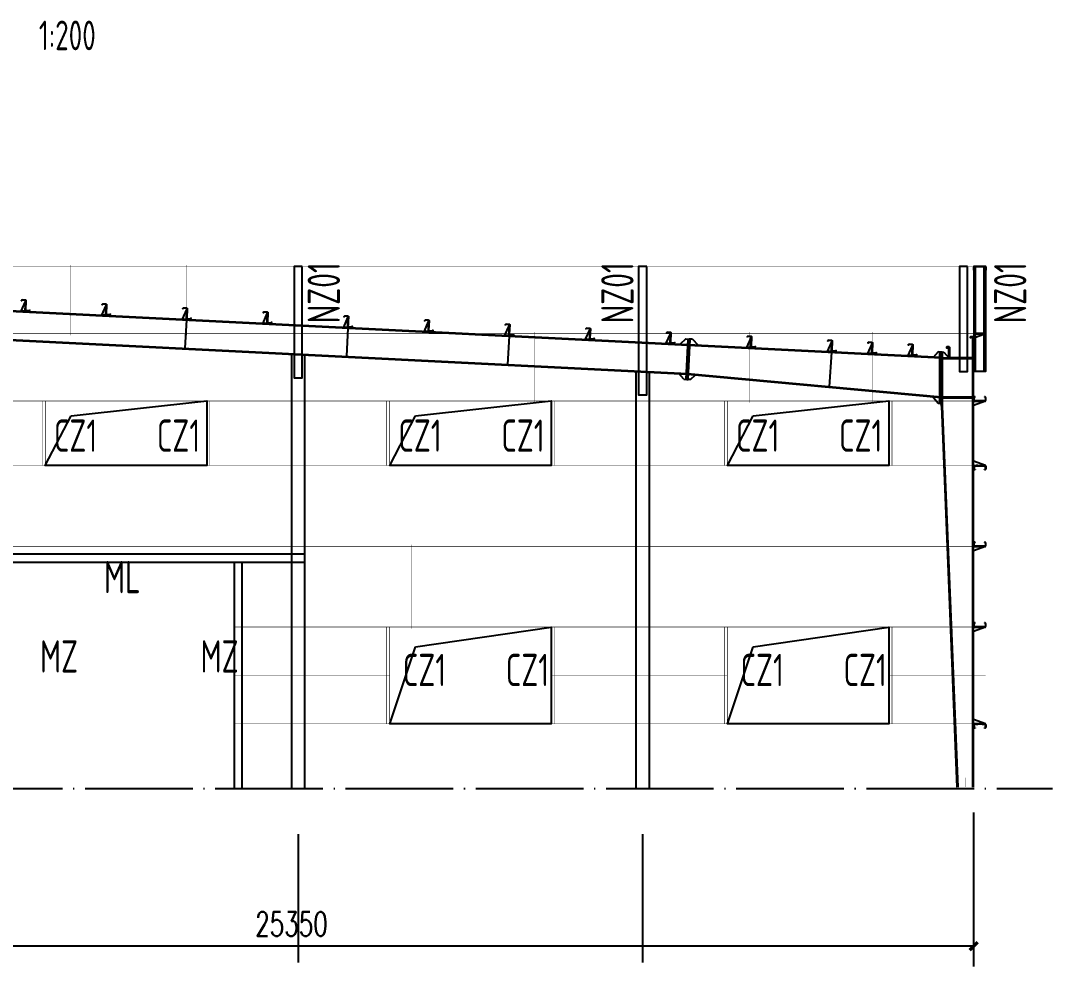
# Model space of a CAD drawing. Extents: x 180850 to 1399066, y 48356 to 327880.
# Drawn here: x 1087481 to 1106653, y 179026 to 196603 of the extents above; entities that cross this region are included whole.
import ezdxf

# ---------------------------------------------------------------- set-up
doc = ezdxf.new("R2010")
doc.units = 0
doc.header["$LTSCALE"] = 1000
doc.linetypes.add('DOTE', pattern=[2.42, 2, -0.2, 0.02, -0.2])
for name, color, linetype in [('AXIS', 3, 'Continuous'), ('DOTE', 1, 'Continuous'), ('GL', 150, 'Continuous'), ('GZ', 50, 'Continuous'), ('LT', 181, 'Continuous'), ('NUM', 7, 'Continuous'), ('PZ', 202, 'Continuous'), ('TEXT', 7, 'Continuous'), ('天沟', 2, 'Continuous')]:
    doc.layers.add(name, color=color, linetype=linetype)
doc.styles.add('_TCH_DIM_T3', font='SIMPLEX', dxfattribs={"width": 0.705882, "bigfont": 'GBCBIG'})
doc.styles.add('TSSD_Label', font='tssdeng.shx', dxfattribs={"width": 0.7, "bigfont": 'hztxt.shx'})
doc.styles.add('TSSD_Norm', font='tssdeng.shx', dxfattribs={"bigfont": 'hztxt.shx'})
doc.dimstyles.new('_TCH_ARCH&&150', dxfattribs={"dimtxt": 446.25, "dimasz": 150, "dimexe": 375, "dimexo": 450, "dimgap": 189.375, "dimtad": 1, "dimdec": 0, "dimzin": 0, "dimdsep": 46, "dimtxsty": '_TCH_DIM_T3', "dimblk": 'ARCHTICK', "dimcen": 0.09, "dimclrd": 3, "dimclre": 3, "dimclrt": 7, "dimazin": 2, "dimtfac": 1, "dimtdec": 0, "dimtix": 1, "dimtmove": 2, "dimatfit": 3, "dimfxl": 1, "dimtolj": 1, "dimtzin": 0, "dimarcsym": 0})

# ---------------------------------------------------------------- blocks, each defined once
blk = doc.blocks.new('_ArchTick')
at = {"color": 0, "linetype": 'ByBlock', "const_width": 0.4}
blk.add_lwpolyline([(-0.5, -0.5), (0.5, 0.5)], dxfattribs=at)
blk = doc.blocks.new('*D1330')
at = {"color": 3, "lineweight": -2, "transparency": 16777216}
for p, q in [((27461, 4948), (27461, 2090)), ((52811, 4948), (52811, 2090)), ((52811, 2465), (27461, 2465))]:
    blk.add_line(p, q, dxfattribs=at)
at = {"layer": 'Defpoints', "color": 0, "transparency": 16777216}
for p in [(27461, 5398, -1), (52811, 5398, -1), (27461, 2465)]:
    blk.add_point(p, dxfattribs=at)
at = {"color": 3, "lineweight": -2, "transparency": 16777216, "xscale": 150, "yscale": 150, "zscale": 150, "rotation": 180}
blk.add_blockref('_ArchTick', (27461, 2465), dxfattribs=at)
at = {"color": 3, "lineweight": -2, "transparency": 16777216, "xscale": 150, "yscale": 150, "zscale": 150}
blk.add_blockref('_ArchTick', (52811, 2465), dxfattribs=at)
at = {"color": 7, "transparency": 16777216, "insert": (40136, 2877), "char_height": 446.2, "attachment_point": 5, "style": '_TCH_DIM_T3'}
blk.add_mtext('\\A1;25350', dxfattribs=at)
blk = doc.blocks.new('A$C3A585300')
at = {"layer": 'LT', "color": 1, "linetype": 'Continuous'}
for p, q in [((98, 153, -5), (58, 151, -5)), ((98, 153, -5), (58, 151, -5)), ((103, 62, -5), (63, 60, -5)), ((103, 62, -5), (63, 60, -5))]:
    blk.add_line(p, q, dxfattribs=at)
at = {"layer": 'LT', "elevation": -5}
blk.add_lwpolyline([(76, 197, -0.414214), (85, 207), (141, 210), (155, 197), (157, 199), (142, 213), (82, 210, 0.414214), (72, 200), (81, 23, -0.414214), (72, 12), (16, 10), (2, 22), (0, 20), (15, 6), (75, 9, 0.414214), (84, 20), (76, 197)], format="xyb", dxfattribs=at)
at = {"layer": 'LT', "elevation": -1}
for points in [[(76, 192), (82, 192), (91, 0), (85, 0)], [(82, 182), (91, 0), (161, 4)]]:
    blk.add_lwpolyline(points, close=True, dxfattribs=at)
at = {"layer": 'LT', "color": 1, "linetype": 'Continuous'}
for points in [[(75, 140, -5), (74, 164, -5), (84, 140, -5), (83, 165, -5)], [(75, 140, -5), (74, 164, -5), (84, 140, -5), (83, 165, -5)], [(79, 73, -5), (80, 48, -5), (88, 73, -5), (89, 49, -5)], [(79, 73, -5), (80, 48, -5), (88, 73, -5), (89, 49, -5)]]:
    blk.add_solid(points, dxfattribs=at)
blk = doc.blocks.new('A$C5C4D7DB2')
at = {"color": 8}
for p, q in [((38181.7, 14102.8, -0.9), (38155.4, 13577.5, -1)), ((41181.2, 13952.9, -0.9), (41154.9, 13427.5, -0.7)), ((44177.7, 13803, -0.9), (44151.4, 13277.7, -0.3)), ((47492.9, 13098.6, -0.9), (47520.3, 13647.9, -0.9)), ((50168.8, 13503.5, -0.9), (50127.9, 12863, -0.9))]:
    blk.add_line(p, q, dxfattribs=at)
at = {"layer": 'AXIS'}
for p, q in [((40260.5, 4547.9, -0.9), (40260.5, 2160, -0.9)), ((46660.5, 4547.9, -0.9), (46660.5, 2160, -0.9)), ((52810.5, 4547.9, -0.9), (52810.5, 2160, -0.9))]:
    blk.add_line(p, q, dxfattribs=at)
at = {"layer": 'DOTE', "linetype": 'DOTE'}
blk.add_line((0, 5397.9, -0.9), (54273.6, 5397.9, -0.9), dxfattribs=at)
at = {"layer": 'GL', "color": 8}
for p, q in [((27460.5, 14650.9, -0.9), (52204.5, 13413.7, -0.9)), ((27460.5, 14638.9, -0.9), (52204.5, 13401.7, -0.9)), ((34433.1, 13751.6, -1.5), (47492.9, 13098.6, 0.1)), ((34433.7, 13763.6, -1.5), (47493.5, 13110.6, 0.1)), ((47492.9, 13098.6, -0.9), (52204.5, 12660.9, -4.9)), ((47492.9, 13098.6, -0.9), (52204.5, 12660.9, -4.9)), ((47494.3, 13110.5, -0.9), (52204.5, 12673, -4.9)), ((47494.3, 13110.5, -0.9), (52204.5, 12673, -4.9))]:
    blk.add_line(p, q, dxfattribs=at)
at = {"layer": 'GZ', "color": 8}
for p, q in [((52796.5, 5422.9), (52796.5, 13383.9, -4.2)), ((52810.5, 5422.9), (52810.5, 13383.9, -4.2)), ((52224.5, 12673.2, -11.9), (52796.5, 12673.2, -8)), ((52224.5, 12673.2, -11.9), (52796.5, 12673.2, -8)), ((52224.5, 12659.2, -11.9), (52796.5, 12659.2, -8)), ((52224.5, 12659.2, -11.9), (52796.5, 12659.2, -8)), ((52210.5, 12499.2, -8), (52500, 5422.9)), ((52224.5, 12499.2, -8), (52514, 5422.9))]:
    blk.add_line(p, q, dxfattribs=at)
at = {"layer": 'GZ'}
for points, elevation in [([(40335.5, 15097.6), (40185.5, 15097.6), (40185.5, 13026.7), (40335.5, 13026.7)], -0.9), ([(46735.5, 15097.6), (46585.5, 15097.6), (46585.5, 12713.2), (46735.5, 12713.2)], -0.9), ([(52699.6, 15097.6), (52549.6, 15097.6), (52549.6, 13145.9), (52699.6, 13145.9)], -0.9), ([(52811.8, 13154.7), (53035.4, 13154.7), (53035.4, 15094.2), (52811.8, 15094.2)], -4), ([(52841.8, 13154.7), (53005.4, 13154.7), (53005.4, 15094.2), (52841.8, 15094.2)], -4), ([(40385.5, 5397.9), (40385.5, 13447.5), (40135.5, 13459.4), (40135.5, 5397.9)], -0.9), ([(46785.5, 5397.9), (46785.5, 13134), (46535.5, 13145.9), (46535.5, 5397.9)], -0.9)]:
    blk.add_lwpolyline(points, close=True, dxfattribs=dict(at, elevation=elevation))
at = {"layer": 'GZ', "color": 8, "elevation": -6}
blk.add_lwpolyline([(52810.5, 13383.9), (52224.5, 13383.9), (52224.5, 13397.9), (52810.5, 13397.9)], close=True, dxfattribs=at)
at = {"layer": 'LT'}
for p, q in [((52810.5, 15097.6, -4), (53030.5, 15097.6, -4)), ((52810.5, 15094.2, -4), (52810.5, 15097.6, -4)), ((53030.5, 15094.2, -4), (52810.5, 15094.2, -4)), ((52815.5, 15030.5, -4), (52815.5, 15083, -4)), ((52818.9, 15079.6, -4), (52818.9, 15033.8, -4)), ((52826.8, 15094.2, -4), (53024.3, 15094.2, -4)), ((52838, 15019.2, -4), (52826.8, 15019.2, -4)), ((53020.9, 15090.8, -4), (52830.2, 15090.8, -4)), ((52830.2, 15022.6, -4), (52838, 15022.6, -4)), ((52838, 15022.6, -4), (52838, 15019.2, -4)), ((53013, 15019.2, -4), (53013, 15022.6, -4)), ((53013, 15022.6, -4), (53020.9, 15022.6, -4)), ((53024.3, 15019.2, -4), (53013, 15019.2, -4)), ((53030.5, 15097.6, -4), (53030.5, 15094.2, -4)), ((53032.2, 15033.8, -4), (53032.2, 15079.6, -4)), ((53035.5, 15083, -4), (53035.5, 15030.5, -4))]:
    blk.add_line(p, q, dxfattribs=at)
at = {"layer": 'LT', "color": 8, "linetype": 'Continuous'}
for p, q in [((35176.3, 14417.6, -4.9), (35216.1, 14415.6, -4.9)), ((35176.3, 14417.6, -4.9), (35216.1, 14415.6, -4.9)), ((35171.7, 14326.2, -4.9), (35211.6, 14324.2, -4.9)), ((35171.7, 14326.2, -4.9), (35211.6, 14324.2, -4.9)), ((36669.8, 14251.3, -4.9), (36709.7, 14249.3, -4.9)), ((36669.8, 14251.3, -4.9), (36709.7, 14249.3, -4.9)), ((36674.4, 14342.7, -4.9), (36714.3, 14340.7, -4.9)), ((36674.4, 14342.7, -4.9), (36714.3, 14340.7, -4.9)), ((38172.5, 14267.8, -4.9), (38212.4, 14265.8, -4.9)), ((38172.5, 14267.8, -4.9), (38212.4, 14265.8, -4.9)), ((39670.7, 14192.9, -4.9), (39710.5, 14190.9, -4.9)), ((39670.7, 14192.9, -4.9), (39710.5, 14190.9, -4.9)), ((38168, 14176.4, -4.9), (38207.8, 14174.4, -4.9)), ((38168, 14176.4, -4.9), (38207.8, 14174.4, -4.9)), ((39666.1, 14101.4, -4.9), (39705.9, 14099.5, -4.9)), ((39666.1, 14101.4, -4.9), (39705.9, 14099.5, -4.9)), ((41164.2, 14026.5, -4.9), (41204.1, 14024.5, -4.9)), ((41164.2, 14026.5, -4.9), (41204.1, 14024.5, -4.9)), ((41168.8, 14117.9, -4.9), (41208.6, 14116, -4.9)), ((41168.8, 14117.9, -4.9), (41208.6, 14116, -4.9)), ((52872, 6613.4, -4), (52872, 6575, -4)), ((52982.4, 6613.4, -4), (52982.4, 6575, -4))]:
    blk.add_line(p, q, dxfattribs=at)
at = {"layer": 'LT', "color": 8}
for p, q in [((53031.8, 13849.6, -4), (52811.8, 13849.6, -4)), ((52811.8, 13849.6, -4), (52811.8, 13846.3, -4)), ((52811.8, 13846.3, -4), (53031.8, 13846.3, -4)), ((53031.8, 13846.3, -4), (52811.8, 13766.6, -4)), ((52816.8, 13913.4, -4), (52816.8, 13860.9, -4)), ((52820.1, 13864.3, -4), (52820.1, 13910, -4)), ((52839.3, 13924.6, -4), (52828, 13924.6, -4)), ((52828, 13849.6, -4), (53025.5, 13849.6, -4)), ((52831.4, 13921.3, -4), (52839.3, 13921.3, -4)), ((53022.1, 13853, -4), (52831.4, 13853, -4)), ((52839.3, 13921.3, -4), (52839.3, 13924.6, -4)), ((52873.2, 13827.1, -4), (52873.2, 13865.4, -4)), ((52983.6, 13827.1, -4), (52983.6, 13865.4, -4)), ((53014.3, 13924.6, -4), (53014.3, 13921.3, -4)), ((53025.5, 13924.6, -4), (53014.3, 13924.6, -4)), ((53014.3, 13921.3, -4), (53022.1, 13921.3, -4)), ((53031.8, 13846.3, -4), (53031.8, 13849.6, -4)), ((53033.4, 13910, -4), (53033.4, 13864.3, -4)), ((53036.8, 13860.9, -4), (53036.8, 13913.4, -4)), ((52815.5, 12661.7, -4), (52815.5, 12609.2, -4)), ((52818.9, 12612.5, -4), (52818.9, 12658.3, -4)), ((52838, 12672.9, -4), (52826.8, 12672.9, -4)), ((52830.2, 12669.5, -4), (52838, 12669.5, -4)), ((52838, 12669.5, -4), (52838, 12672.9, -4)), ((53013, 12672.9, -4), (53013, 12669.5, -4)), ((53024.3, 12672.9, -4), (53013, 12672.9, -4)), ((53013, 12669.5, -4), (53020.9, 12669.5, -4)), ((53032.2, 12658.3, -4), (53032.2, 12612.5, -4)), ((53035.5, 12609.2, -4), (53035.5, 12661.7, -4)), ((53030.5, 12597.9, -4), (52810.5, 12597.9, -4)), ((52810.5, 12597.9, -4), (52810.5, 12594.5, -4)), ((52810.5, 12594.5, -4), (53030.5, 12594.5, -4)), ((53030.5, 12594.5, -4), (52810.5, 12514.9, -4)), ((52826.8, 12597.9, -4), (53024.3, 12597.9, -4)), ((53020.9, 12601.3, -4), (52830.2, 12601.3, -4)), ((52872, 12578.7, -4), (52872, 12617.1, -4)), ((52982.4, 12579.1, -4), (52982.4, 12617.4, -4)), ((53030.5, 12594.5, -4), (53030.5, 12597.9, -4)), ((53030.5, 11397.9, -4), (52810.5, 11477.5, -4)), ((52810.5, 11397.9, -4), (53030.5, 11397.9, -4)), ((52810.5, 11394.5, -4), (52810.5, 11397.9, -4)), ((53030.5, 11394.5, -4), (52810.5, 11394.5, -4)), ((52815.5, 11330.8, -4), (52815.5, 11383.3, -4)), ((52818.9, 11379.9, -4), (52818.9, 11334.2, -4)), ((52826.8, 11394.5, -4), (53024.3, 11394.5, -4)), ((52838, 11319.5, -4), (52826.8, 11319.5, -4)), ((53020.9, 11391.2, -4), (52830.2, 11391.2, -4)), ((52830.2, 11322.9, -4), (52838, 11322.9, -4)), ((52838, 11322.9, -4), (52838, 11319.5, -4)), ((52872, 11417.1, -4), (52872, 11378.7, -4)), ((52982.4, 11417.1, -4), (52982.4, 11378.7, -4)), ((53013, 11319.5, -4), (53013, 11322.9, -4)), ((53013, 11322.9, -4), (53020.9, 11322.9, -4)), ((53024.3, 11319.5, -4), (53013, 11319.5, -4)), ((53030.5, 11397.9, -4), (53030.5, 11394.5, -4)), ((53032.2, 11334.2, -4), (53032.2, 11379.9, -4)), ((53035.5, 11383.3, -4), (53035.5, 11330.8, -4)), ((52838, 9972.9, -4), (52826.8, 9972.9, -4)), ((52830.2, 9969.5, -4), (52838, 9969.5, -4)), ((52838, 9969.5, -4), (52838, 9972.9, -4)), ((53013, 9972.9, -4), (53013, 9969.5, -4)), ((53024.3, 9972.9, -4), (53013, 9972.9, -4)), ((53013, 9969.5, -4), (53020.9, 9969.5, -4)), ((53030.5, 9897.9, -4), (52810.5, 9897.9, -4)), ((52810.5, 9897.9, -4), (52810.5, 9894.5, -4)), ((52810.5, 9894.5, -4), (53030.5, 9894.5, -4)), ((53030.5, 9894.5, -4), (52810.5, 9814.9, -4)), ((52815.5, 9961.7, -4), (52815.5, 9909.2, -4)), ((52818.9, 9912.5, -4), (52818.9, 9958.3, -4)), ((52826.8, 9897.9, -4), (53024.3, 9897.9, -4)), ((53020.9, 9901.3, -4), (52830.2, 9901.3, -4)), ((52872, 9875.4, -4), (52872, 9913.7, -4)), ((52982.4, 9875.4, -4), (52982.4, 9913.7, -4)), ((53030.5, 9894.5, -4), (53030.5, 9897.9, -4)), ((53032.2, 9958.3, -4), (53032.2, 9912.5, -4)), ((53035.5, 9909.2, -4), (53035.5, 9961.7, -4)), ((52815.5, 8461.7, -4), (52815.5, 8409.2, -4)), ((52818.9, 8412.5, -4), (52818.9, 8458.3, -4)), ((52838, 8472.9, -4), (52826.8, 8472.9, -4)), ((52830.2, 8469.5, -4), (52838, 8469.5, -4)), ((52838, 8469.5, -4), (52838, 8472.9, -4)), ((53013, 8472.9, -4), (53013, 8469.5, -4)), ((53024.3, 8472.9, -4), (53013, 8472.9, -4)), ((53013, 8469.5, -4), (53020.9, 8469.5, -4)), ((53032.2, 8458.3, -4), (53032.2, 8412.5, -4)), ((53035.5, 8409.2, -4), (53035.5, 8461.7, -4)), ((53030.5, 8397.9, -4), (52810.5, 8397.9, -4)), ((52810.5, 8397.9, -4), (52810.5, 8394.5, -4)), ((52810.5, 8394.5, -4), (53030.5, 8394.5, -4)), ((53030.5, 8394.5, -4), (52810.5, 8314.9, -4)), ((52826.8, 8397.9, -4), (53024.3, 8397.9, -4)), ((53020.9, 8401.3, -4), (52830.2, 8401.3, -4)), ((52872, 8379.1, -4), (52872, 8417.4, -4)), ((52982.4, 8379.1, -4), (52982.4, 8417.4, -4)), ((53030.5, 8394.5, -4), (53030.5, 8397.9, -4)), ((53030.5, 6597.9, -4), (52810.5, 6677.5, -4)), ((52810.5, 6597.9, -4), (53030.5, 6597.9, -4)), ((52810.5, 6594.5, -4), (52810.5, 6597.9, -4)), ((53030.5, 6594.5, -4), (52810.5, 6594.5, -4)), ((52815.5, 6530.8, -4), (52815.5, 6583.3, -4)), ((52818.9, 6579.9, -4), (52818.9, 6534.2, -4)), ((52826.8, 6594.5, -4), (53024.3, 6594.5, -4)), ((52838, 6519.5, -4), (52826.8, 6519.5, -4)), ((53020.9, 6591.2, -4), (52830.2, 6591.2, -4)), ((52830.2, 6522.9, -4), (52838, 6522.9, -4)), ((52838, 6522.9, -4), (52838, 6519.5, -4)), ((53013, 6519.5, -4), (53013, 6522.9, -4)), ((53013, 6522.9, -4), (53020.9, 6522.9, -4)), ((53024.3, 6519.5, -4), (53013, 6519.5, -4)), ((53030.5, 6597.9, -4), (53030.5, 6594.5, -4)), ((53032.2, 6534.2, -4), (53032.2, 6579.9, -4)), ((53035.5, 6583.3, -4), (53035.5, 6530.8, -4))]:
    blk.add_line(p, q, dxfattribs=at)
at = {"layer": 'LT', "color": 8, "elevation": -0.9}
for points in [[(35191.9, 14446.6), (35182.8, 14264.8), (35112.9, 14268.3)], [(35198.3, 14456.3), (35192.4, 14456.6), (35182.8, 14264.8), (35188.8, 14264.5)], [(36696.5, 14381.4), (36690.5, 14381.7), (36680.9, 14189.9), (36686.9, 14189.6)], [(36690, 14371.7), (36680.9, 14189.9), (36611, 14193.4)], [(38188.1, 14296.8), (38179, 14115), (38109.1, 14118.5)], [(38194.6, 14306.4), (38188.6, 14306.7), (38179, 14115), (38185, 14114.7)], [(39686.2, 14221.8), (39677.1, 14040.1), (39607.3, 14043.6)], [(39692.7, 14231.5), (39686.7, 14231.8), (39677.1, 14040.1), (39683.1, 14039.8)], [(41184.4, 14146.9), (41175.3, 13965.2), (41105.4, 13968.7)], [(41190.9, 14156.6), (41184.9, 14156.9), (41175.3, 13965.2), (41181.3, 13964.9)]]:
    blk.add_lwpolyline(points, close=True, dxfattribs=at)
at = {"layer": 'LT', "color": 8, "elevation": -4.9}
for points in [[(35198.6, 14461.3, 0.4142136), (35189.1, 14471.7), (35133.4, 14474.5), (35119.3, 14461.7), (35117.3, 14464), (35132.3, 14477.6), (35192.3, 14474.6, -0.4142136), (35201.7, 14464.1), (35192.9, 14287.3, 0.4142136), (35202.4, 14276.8), (35258.1, 14274), (35272.2, 14286.8), (35274.2, 14284.6), (35259.2, 14271), (35199.2, 14274, -0.4142136), (35189.8, 14284.5), (35198.6, 14461.3)], [(36696.7, 14386.3, 0.4142136), (36687.2, 14396.8), (36631.5, 14399.6), (36617.4, 14386.8), (36615.4, 14389.1), (36630.5, 14402.7), (36690.4, 14399.7, -0.4142136), (36699.9, 14389.2), (36691, 14212.4, 0.4142136), (36700.5, 14201.9), (36756.2, 14199.1), (36770.3, 14211.9), (36772.3, 14209.7), (36757.3, 14196.1), (36697.4, 14199.1, -0.4142136), (36687.9, 14209.6), (36696.7, 14386.3)], [(38194.9, 14311.4, 0.4142136), (38185.4, 14321.9), (38129.7, 14324.7), (38115.6, 14311.9), (38113.5, 14314.2), (38128.6, 14327.8), (38188.5, 14324.8, -0.4142136), (38198, 14314.3), (38189.2, 14137.5, 0.4142136), (38198.6, 14127), (38254.3, 14124.2), (38268.5, 14137), (38270.5, 14134.8), (38255.4, 14121.2), (38195.5, 14124.2, -0.4142136), (38186, 14134.7), (38194.9, 14311.4)], [(39693, 14236.5, 0.4142136), (39683.5, 14247), (39627.8, 14249.8), (39613.7, 14237), (39611.7, 14239.3), (39626.7, 14252.9), (39686.6, 14249.9, -0.4142136), (39696.1, 14239.4), (39687.3, 14062.6, 0.4142136), (39696.8, 14052.1), (39752.5, 14049.3), (39766.6, 14062.1), (39768.6, 14059.9), (39753.6, 14046.3), (39693.6, 14049.3, -0.4142136), (39684.1, 14059.8), (39693, 14236.5)], [(41191.1, 14161.6, 0.4142136), (41181.6, 14172.1), (41125.9, 14174.9), (41111.8, 14162.1), (41109.8, 14164.3), (41124.8, 14178), (41184.8, 14175, -0.4142136), (41194.3, 14164.5), (41185.4, 13987.7, 0.4142136), (41194.9, 13977.2), (41250.6, 13974.4), (41264.7, 13987.2), (41266.7, 13985), (41251.7, 13971.4), (41191.8, 13974.4, -0.4142136), (41182.3, 13984.8), (41191.1, 14161.6)]]:
    blk.add_lwpolyline(points, format="xyb", dxfattribs=at)
at = {"layer": 'LT'}
for centre, start, end in [((52826.8, 15083, -4), 89.99996, 179.99996), ((52826.8, 15030.5, -4), 179.99996, 269.99996), ((52830.2, 15079.6, -4), 89.99996, 179.99996), ((52830.2, 15033.8, -4), 179.99996, 269.99996), ((53020.9, 15079.6, -4), 359.99996, 89.99996), ((53020.9, 15033.8, -4), 269.99996, 359.99996), ((53024.3, 15083, -4), 359.99996, 89.99996), ((53024.3, 15030.5, -4), 269.99996, 359.99996)]:
    blk.add_arc(centre, 11.3, start, end, dxfattribs=at)
at = {"layer": 'LT', "color": 8}
for centre, start, end in [((52828, 13913.4, -4), 90, 180), ((52828, 13860.9, -4), 180, 270), ((52831.4, 13910, -4), 90, 180), ((52831.4, 13864.3, -4), 180, 270), ((53022.1, 13910, -4), 360, 90), ((53022.1, 13864.3, -4), 270, 360), ((53025.5, 13913.4, -4), 360, 90), ((53025.5, 13860.9, -4), 270, 360), ((52826.8, 12661.7, -4), 90, 180), ((52830.2, 12658.3, -4), 90, 180), ((53020.9, 12658.3, -4), 0, 90), ((53024.3, 12661.7, -4), 0, 90), ((52826.8, 12609.2, -4), 180, 270), ((52830.2, 12612.5, -4), 180, 270), ((53020.9, 12612.5, -4), 270, 0), ((53024.3, 12609.2, -4), 270, 0), ((52826.8, 11383.3, -4), 90, 180), ((52826.8, 11330.8, -4), 180, 270), ((52830.2, 11379.9, -4), 90, 180), ((52830.2, 11334.2, -4), 180, 270), ((53020.9, 11379.9, -4), 0, 90), ((53020.9, 11334.2, -4), 270, 0), ((53024.3, 11383.3, -4), 0, 90), ((53024.3, 11330.8, -4), 270, 0), ((52826.8, 9961.7, -4), 90, 180), ((52830.2, 9958.3, -4), 90, 180), ((53020.9, 9958.3, -4), 360, 90), ((53024.3, 9961.7, -4), 360, 90), ((52826.8, 9909.2, -4), 180, 270), ((52830.2, 9912.5, -4), 180, 270), ((53020.9, 9912.5, -4), 270, 360), ((53024.3, 9909.2, -4), 270, 360), ((52826.8, 8461.7, -4), 90, 180), ((52830.2, 8458.3, -4), 90, 180), ((53020.9, 8458.3, -4), 0, 90), ((53024.3, 8461.7, -4), 0, 90), ((52826.8, 8409.2, -4), 180, 270), ((52830.2, 8412.5, -4), 180, 270), ((53020.9, 8412.5, -4), 270, 0), ((53024.3, 8409.2, -4), 270, 0), ((52826.8, 6583.3, -4), 90, 180), ((52826.8, 6530.8, -4), 180, 270), ((52830.2, 6579.9, -4), 90, 180), ((52830.2, 6534.2, -4), 180, 270), ((53020.9, 6579.9, -4), 0, 90), ((53020.9, 6534.2, -4), 270, 0), ((53024.3, 6583.3, -4), 0, 90), ((53024.3, 6530.8, -4), 270, 0)]:
    blk.add_arc(centre, 11.3, start, end, dxfattribs=at)
at = {"layer": 'LT', "color": 8, "linetype": 'Continuous'}
for points in [[(35198.7, 14404.2, -4.9), (35200, 14428.6, -4.9), (35189.8, 14404.6, -4.9), (35191, 14429.1, -4.9)], [(35198.7, 14404.2, -4.9), (35200, 14428.6, -4.9), (35189.8, 14404.6, -4.9), (35191, 14429.1, -4.9)], [(35195.4, 14337.2, -4.9), (35194.2, 14312.8, -4.9), (35186.4, 14337.7, -4.9), (35185.2, 14313.2, -4.9)], [(35195.4, 14337.2, -4.9), (35194.2, 14312.8, -4.9), (35186.4, 14337.7, -4.9), (35185.2, 14313.2, -4.9)], [(36693.5, 14262.3, -4.9), (36692.3, 14237.9, -4.9), (36684.5, 14262.8, -4.9), (36683.3, 14238.3, -4.9)], [(36693.5, 14262.3, -4.9), (36692.3, 14237.9, -4.9), (36684.5, 14262.8, -4.9), (36683.3, 14238.3, -4.9)], [(36696.9, 14329.3, -4.9), (36698.1, 14353.7, -4.9), (36687.9, 14329.7, -4.9), (36689.1, 14354.2, -4.9)], [(36696.9, 14329.3, -4.9), (36698.1, 14353.7, -4.9), (36687.9, 14329.7, -4.9), (36689.1, 14354.2, -4.9)], [(38191.7, 14187.4, -4.9), (38190.4, 14163, -4.9), (38182.7, 14187.9, -4.9), (38181.4, 14163.4, -4.9)], [(38191.7, 14187.4, -4.9), (38190.4, 14163, -4.9), (38182.7, 14187.9, -4.9), (38181.4, 14163.4, -4.9)], [(38195, 14254.4, -4.9), (38196.2, 14278.8, -4.9), (38186, 14254.8, -4.9), (38187.2, 14279.3, -4.9)], [(38195, 14254.4, -4.9), (38196.2, 14278.8, -4.9), (38186, 14254.8, -4.9), (38187.2, 14279.3, -4.9)], [(39693.1, 14179.5, -4.9), (39694.4, 14203.9, -4.9), (39684.1, 14179.9, -4.9), (39685.4, 14204.4, -4.9)], [(39693.1, 14179.5, -4.9), (39694.4, 14203.9, -4.9), (39684.1, 14179.9, -4.9), (39685.4, 14204.4, -4.9)], [(39689.8, 14112.5, -4.9), (39688.6, 14088.1, -4.9), (39680.8, 14113, -4.9), (39679.6, 14088.5, -4.9)], [(39689.8, 14112.5, -4.9), (39688.6, 14088.1, -4.9), (39680.8, 14113, -4.9), (39679.6, 14088.5, -4.9)], [(41187.9, 14037.6, -4.9), (41186.7, 14013.2, -4.9), (41178.9, 14038.1, -4.9), (41177.7, 14013.6, -4.9)], [(41187.9, 14037.6, -4.9), (41186.7, 14013.2, -4.9), (41178.9, 14038.1, -4.9), (41177.7, 14013.6, -4.9)], [(41191.3, 14104.6, -4.9), (41192.5, 14129, -4.9), (41182.3, 14105, -4.9), (41183.5, 14129.5, -4.9)], [(41191.3, 14104.6, -4.9), (41192.5, 14129, -4.9), (41182.3, 14105, -4.9), (41183.5, 14129.5, -4.9)], [(52859.7, 6591.2, -4), (52884.2, 6591.2, -4), (52859.7, 6597.9, -4), (52884.2, 6597.9, -4)], [(52970.2, 6591.2, -4), (52994.6, 6591.2, -4), (52970.2, 6597.9, -4), (52994.6, 6597.9, -4)]]:
    blk.add_solid(points, dxfattribs=at)
at = {"layer": 'LT', "color": 8}
for points in [[(52860.9, 13853, -4), (52885.4, 13853, -4), (52860.9, 13846.3, -4), (52885.4, 13846.3, -4)], [(52971.4, 13853, -4), (52995.9, 13853, -4), (52971.4, 13846.3, -4), (52995.9, 13846.3, -4)], [(52859.7, 12600.9, -4), (52884.2, 12600.9, -4), (52859.7, 12594.2, -4), (52884.2, 12594.2, -4)], [(52970.2, 12601.3, -4), (52994.6, 12601.3, -4), (52970.2, 12594.5, -4), (52994.6, 12594.5, -4)], [(52859.7, 11391.2, -4), (52884.2, 11391.2, -4), (52859.7, 11397.9, -4), (52884.2, 11397.9, -4)], [(52970.2, 11391.2, -4), (52994.6, 11391.2, -4), (52970.2, 11397.9, -4), (52994.6, 11397.9, -4)], [(52859.7, 9901.3, -4), (52884.2, 9901.3, -4), (52859.7, 9894.5, -4), (52884.2, 9894.5, -4)], [(52970.2, 9901.3, -4), (52994.6, 9901.3, -4), (52970.2, 9894.5, -4), (52994.6, 9894.5, -4)], [(52859.7, 8401.3, -4), (52884.2, 8401.3, -4), (52859.7, 8394.5, -4), (52884.2, 8394.5, -4)], [(52970.2, 8401.3, -4), (52994.6, 8401.3, -4), (52970.2, 8394.5, -4), (52994.6, 8394.5, -4)]]:
    blk.add_solid(points, dxfattribs=at)
at = {"layer": 'PZ', "color": 8}
for p, q in [((47465.4, 13750.8, -2.9), (47355.7, 13656.2, -4.9)), ((47465.4, 13750.8, -2.9), (47355.7, 13656.2, -4.9)), ((47465.4, 13750.8, -2.9), (47505.4, 13748.8, -2.9)), ((47465.4, 13750.8, -2.9), (47505.4, 13748.8, -2.9)), ((47585.3, 13744.8, -2.9), (47545.3, 13746.8, -2.9)), ((47585.3, 13744.8, -2.9), (47545.3, 13746.8, -2.9)), ((47585.3, 13744.8, -2.9), (47685, 13639.7, -4.9)), ((47585.3, 13744.8, -2.9), (47685, 13639.7, -4.9)), ((52154.6, 13508.5, -8), (52058.1, 13407.9, -8)), ((52184.5, 13507.9, -8), (52154.6, 13508.5, -8)), ((52184.5, 13507.9, -8), (52154.6, 13508.5, -8)), ((52184.5, 12549.2, -8), (52184.5, 13507.9, -8)), ((52224.5, 13507.9, -8), (52184.5, 13507.9, -8)), ((52204.5, 12549.2, -8), (52204.5, 13507.9, -8)), ((52224.5, 13507.9, -8), (52254.5, 13507.9, -8)), ((52224.5, 13507.9, -8), (52224.5, 12499.2, -8)), ((52224.5, 13507.9, -8), (52254.5, 13507.9, -8)), ((52254.5, 13507.9, -8), (52346.9, 13397.9, -8)), ((47428, 13001.7, -1.5), (47331.9, 13106.7, 0.1)), ((47428, 13001.7, -1.5), (47331.9, 13106.7, 0.1)), ((47547.8, 12995.7, -1.5), (47641.8, 13082.6, -1.5)), ((47547.8, 12995.7, -1.5), (47641.8, 13082.6, -1.5)), ((47428, 13001.7, -1.5), (47467.9, 12999.7, -1.5)), ((47428, 13001.7, -1.5), (47467.9, 12999.7, -1.5)), ((47547.8, 12995.7, -1.5), (47507.9, 12997.7, -1.5)), ((47547.8, 12995.7, -1.5), (47507.9, 12997.7, -1.5)), ((52154.5, 12549.2, -8), (52041.4, 12685.8, -8)), ((52184.5, 12549.2, -8), (52154.5, 12549.2, -8)), ((52204.5, 12549.2, -8), (52184.5, 12549.2, -8)), ((52204.5, 12549.2, -8), (52184.5, 12549.2, -8)), ((52210.5, 12499.2, -11.9), (52204.5, 12549.2, -8)), ((52224.5, 12499.2, -8), (52210.5, 12499.2, -11.9))]:
    blk.add_line(p, q, dxfattribs=at)
at = {"layer": 'PZ', "color": 8, "elevation": -0.9}
for points in [[(47487.9, 12998.7), (47467.9, 12999.7), (47505.4, 13748.8), (47525.3, 13747.8)], [(47487.9, 12998.7), (47467.9, 12999.7), (47505.4, 13748.8), (47525.3, 13747.8)], [(47487.9, 12998.7), (47507.9, 12997.7), (47545.3, 13746.8), (47525.3, 13747.8)], [(47487.9, 12998.7), (47507.9, 12997.7), (47545.3, 13746.8), (47525.3, 13747.8)]]:
    blk.add_lwpolyline(points, close=True, dxfattribs=at)
at = {"layer": 'PZ', "color": 8, "const_width": 2.25}
for points in [[(52653.5, 5597.9), (52667.5, 5597.9), (52667.5, 5422.9), (52653.5, 5422.9)], [(52835.5, 5397.9), (52485.5, 5397.9), (52485.5, 5422.9), (52835.5, 5422.9)]]:
    blk.add_lwpolyline(points, close=True, dxfattribs=at)
at = {"layer": '天沟', "color": 8, "linetype": 'ByBlock', "elevation": -6}
blk.add_lwpolyline([(52801.9, 13397.9), (52352.2, 13397.9), (52352.2, 13595.9, 0.4142136), (52347.2, 13600.9), (52322.6, 13600.9, 0.4141297), (52317.6, 13595.9), (52317.6, 13578), (52310.1, 13578), (52310.1, 13595.9, -0.4142136), (52322.6, 13608.4), (52347.1, 13608.4, -0.4142136), (52359.6, 13595.9), (52359.6, 13405.3), (52794.4, 13405.3), (52794.4, 13786.1, 0.4142136), (52789.4, 13791.1), (52764.6, 13791.1, 0.4142536), (52759.6, 13786.1), (52759.6, 13768.7), (52752.1, 13768.7), (52752.1, 13786, -0.4142136), (52764.6, 13798.5), (52789.4, 13798.5, -0.4142136), (52801.9, 13786), (52801.9, 13397.9)], format="xyb", dxfattribs=at)
at = {"color": 8, "xscale": -1}
for p in [(42764.9, 13890), (44263, 13815.1), (45761.1, 13740.2), (47259.2, 13665.2), (48757.4, 13590.3), (50255.5, 13515.4), (51004.6, 13478), (51753.6, 13440.5)]:
    blk.add_blockref('A$C3A585300', p, dxfattribs=at)
dim = blk.add_linear_dim(base=(27460.5, 2464.5), p1=(52810.5, 5397.9, -0.9), p2=(27460.5, 5397.9, -0.9), angle=180, dimstyle='_TCH_ARCH&&150')
dim.commit()
dim.dimension.update_dxf_attribs({"geometry": '*D1330', "text_midpoint": (40135.5, 2877)})

msp = doc.modelspace()

# ---------------------------------------------------------------- linework, layer by layer
at = {"layer": 'AXIS', "color": 6, "linetype": 'ByBlock'}
for p, q in [((1092764.27, 186683.91, -0.86), (1086114.57, 186683.91, -0.86)), ((1092764.27, 186533.91, -0.86), (1086114.57, 186533.91, -0.86))]:
    msp.add_line(p, q, dxfattribs=at)
at = {"layer": 'AXIS', "color": 3, "linetype": 'ByBlock', "const_width": 1}
for points, elevation in [([(1088414.55, 190753.94), (1088414.55, 190813.94), (1088414.55, 192003.58), (1088414.55, 192063.58)], -0.86), ([(1090569.55, 190753.94), (1090569.55, 190813.94), (1090569.55, 192003.58), (1090569.55, 192063.58)], -4.87), ([(1094814.55, 190753.94), (1094814.55, 190813.94), (1094814.55, 192003.58), (1094814.55, 192063.58)], -0.86), ([(1096969.55, 190753.94), (1096969.55, 190813.94), (1096969.55, 192003.58), (1096969.55, 192063.58)], -4.87), ([(1101089.55, 190753.94), (1101089.55, 190813.94), (1101089.55, 192003.58), (1101089.55, 192063.58)], -0.86), ([(1103244.55, 190753.94), (1103244.55, 190813.94), (1103244.55, 192003.58), (1103244.55, 192063.58)], -4.87), ([(1088349.55, 189504.03), (1088349.55, 189564.03), (1088349.55, 190753.94), (1088349.55, 190813.94)], -0.86), ([(1090629.55, 189504.03), (1090629.55, 189564.03), (1090629.55, 190753.94), (1090629.55, 190813.94)], -0.86), ([(1094749.55, 189504.03), (1094749.55, 189564.03), (1094749.55, 190753.94), (1094749.55, 190813.94)], -0.86), ([(1097029.55, 189504.03), (1097029.55, 189564.03), (1097029.55, 190753.94), (1097029.55, 190813.94)], -0.86), ([(1101024.55, 189504.03), (1101024.55, 189564.03), (1101024.55, 190753.94), (1101024.55, 190813.94)], -0.86), ([(1103304.55, 189504.03), (1103304.55, 189564.03), (1103304.55, 190753.94), (1103304.55, 190813.94)], -0.86), ([(1088404.55, 186803.95), (1088404.55, 186863.95), (1088404.55, 188303.95), (1088404.55, 188363.95)], -0.86), ([(1090564.55, 186803.95), (1090564.55, 186863.95), (1090564.55, 188303.95), (1090564.55, 188363.95)], -0.86), ([(1094804.55, 186803.95), (1094804.55, 186863.95), (1094804.55, 188303.95), (1094804.55, 188363.95)], -0.86), ([(1096964.55, 186803.95), (1096964.55, 186863.95), (1096964.55, 188303.95), (1096964.55, 188363.95)], -0.86), ([(1101079.55, 186803.95), (1101079.55, 186863.95), (1101079.55, 188303.95), (1101079.55, 188363.95)], -0.86), ([(1103239.55, 186803.95), (1103239.55, 186863.95), (1103239.55, 188303.95), (1103239.55, 188363.95)], -0.86), ([(1094744.55, 185304.03), (1094744.55, 185364.03), (1094744.55, 186804.03), (1094744.55, 186864.03)], -0.86), ([(1097024.55, 185304.03), (1097024.55, 185364.03), (1097024.55, 186804.03), (1097024.55, 186864.03)], -0.86), ([(1101019.55, 185304.03), (1101019.55, 185364.03), (1101019.55, 186804.03), (1101019.55, 186864.03)], -0.86), ([(1103299.55, 185304.03), (1103299.55, 185364.03), (1103299.55, 186804.03), (1103299.55, 186864.03)], -0.86)]:
    msp.add_lwpolyline(points, dxfattribs=dict(at, elevation=elevation))
at = {"layer": 'AXIS', "color": 6, "linetype": 'ByBlock', "elevation": -0.86}
msp.add_lwpolyline([(1091597.55, 186533.91), (1091447.55, 186533.91), (1091447.55, 182333.91), (1091597.55, 182333.91)], close=True, dxfattribs=at)
at = {"layer": 'GL', "elevation": -0.86}
for points in [[(1088418.5, 189258.67), (1090939.55, 189533.95), (1090939.55, 188333.95), (1087939.55, 188333.95)], [(1094818.5, 189258.67), (1097339.55, 189533.95), (1097339.55, 188333.95), (1094339.55, 188333.95)], [(1101093.5, 189258.67), (1103614.55, 189533.95), (1103614.55, 188333.95), (1100614.55, 188333.95)], [(1094818.5, 184963.66), (1097339.55, 185330.57), (1097339.55, 183533.95), (1094339.55, 183533.95)], [(1101093.5, 184963.66), (1103614.55, 185330.57), (1103614.55, 183533.95), (1100614.55, 183533.95)]]:
    msp.add_lwpolyline(points, close=True, dxfattribs=at)
at = {"layer": 'LT', "linetype": 'ByBlock', "const_width": 10}
for points, elevation in [([(1105414.55, 192033.58), (1054489.5, 192033.58)], -4.87), ([(1105413.37, 190783.94), (1054488.32, 190783.94)], -4.87), ([(1105414.55, 189533.95), (1054489.5, 189533.95)], -0.86), ([(1105414.55, 188333.95), (1054489.5, 188333.95)], -0.86), ([(1105414.55, 186833.95), (1054489.5, 186833.95)], -0.86), ([(1105414.55, 185334.03), (1091447.55, 185334.03)], -0.86), ([(1105414.55, 183533.95), (1091447.55, 183533.95)], -0.86)]:
    msp.add_lwpolyline(points, dxfattribs=dict(at, elevation=elevation))
at = {"layer": 'LT', "linetype": 'ByBlock', "const_width": 10, "elevation": -0.86}
for points in [[(1087882.59, 189533.95), (1087939.55, 189533.95), (1087939.55, 188333.95), (1087882.59, 188333.95)], [(1090996.51, 189533.95), (1090939.55, 189533.95), (1090939.55, 188333.95), (1090996.51, 188333.95)], [(1094282.59, 189533.95), (1094339.55, 189533.95), (1094339.55, 188333.95), (1094282.59, 188333.95)], [(1097396.51, 189533.95), (1097339.55, 189533.95), (1097339.55, 188333.95), (1097396.51, 188333.95)], [(1100557.59, 189533.95), (1100614.55, 189533.95), (1100614.55, 188333.95), (1100557.59, 188333.95)], [(1103671.51, 189533.95), (1103614.55, 189533.95), (1103614.55, 188333.95), (1103671.51, 188333.95)], [(1094282.59, 185330.57), (1094339.55, 185330.57), (1094339.55, 183533.95), (1094282.59, 183533.95)], [(1097396.51, 185330.57), (1097339.55, 185330.57), (1097339.55, 183533.95), (1097396.51, 183533.95)], [(1100557.59, 185330.57), (1100614.55, 185330.57), (1100614.55, 183533.95), (1100557.59, 183533.95)], [(1103671.51, 185330.57), (1103614.55, 185330.57), (1103614.55, 183533.95), (1103671.51, 183533.95)]]:
    msp.add_lwpolyline(points, close=True, dxfattribs=at)
at = {"layer": 'LT', "linetype": 'ByBlock', "const_width": 10}
for points in [[(1091447.55, 184432.26), (1094339.55, 184432.26)], [(1097339.55, 184432.26), (1100614.55, 184432.26)], [(1103614.55, 184432.26), (1105414.55, 184432.26)]]:
    msp.add_lwpolyline(points, dxfattribs=at)

# ---------------------------------------------------------------- block references
msp.add_blockref('A$C5C4D7DB2', (1052379, 176936))

# ---------------------------------------------------------------- texts
at = {"layer": 'NUM', "style": 'TSSD_Norm', "width": 0.7}
msp.add_text('1:200', height=550, dxfattribs=at).set_placement((1087820.27, 196052.68))
at = {"layer": 'TEXT', "style": 'TSSD_Norm', "width": 0.7}
for p in [(1093415.46, 190976.5, -0.86), (1098870.46, 190976.5, -0.86), (1106169.03, 190976.5, -0.86)]:
    msp.add_text('NZ01', height=600, rotation=90, dxfattribs=at).set_placement(p)
at = {"layer": 'TEXT', "style": 'TSSD_Label', "width": 0.7}
for s, p in [('CZ1', (1088099.54, 188589.85)), ('CZ1', (1090012.95, 188589.85)), ('CZ1', (1094499.54, 188589.85)), ('CZ1', (1096412.95, 188589.85)), ('CZ1', (1100774.54, 188589.85)), ('CZ1', (1102687.95, 188589.85)), ('ML', (1089029.9, 185960.59, -0.86)), ('MZ', (1087842.02, 184486.54, -0.86)), ('MZ', (1090824.67, 184486.54, -0.86)), ('CZ1', (1094583.26, 184234.41)), ('CZ1', (1096496.67, 184234.41)), ('CZ1', (1100858.26, 184234.41)), ('CZ1', (1102771.67, 184234.41))]:
    msp.add_text(s, height=600, dxfattribs=at).set_placement(p)

doc.saveas('drawing.dxf')
